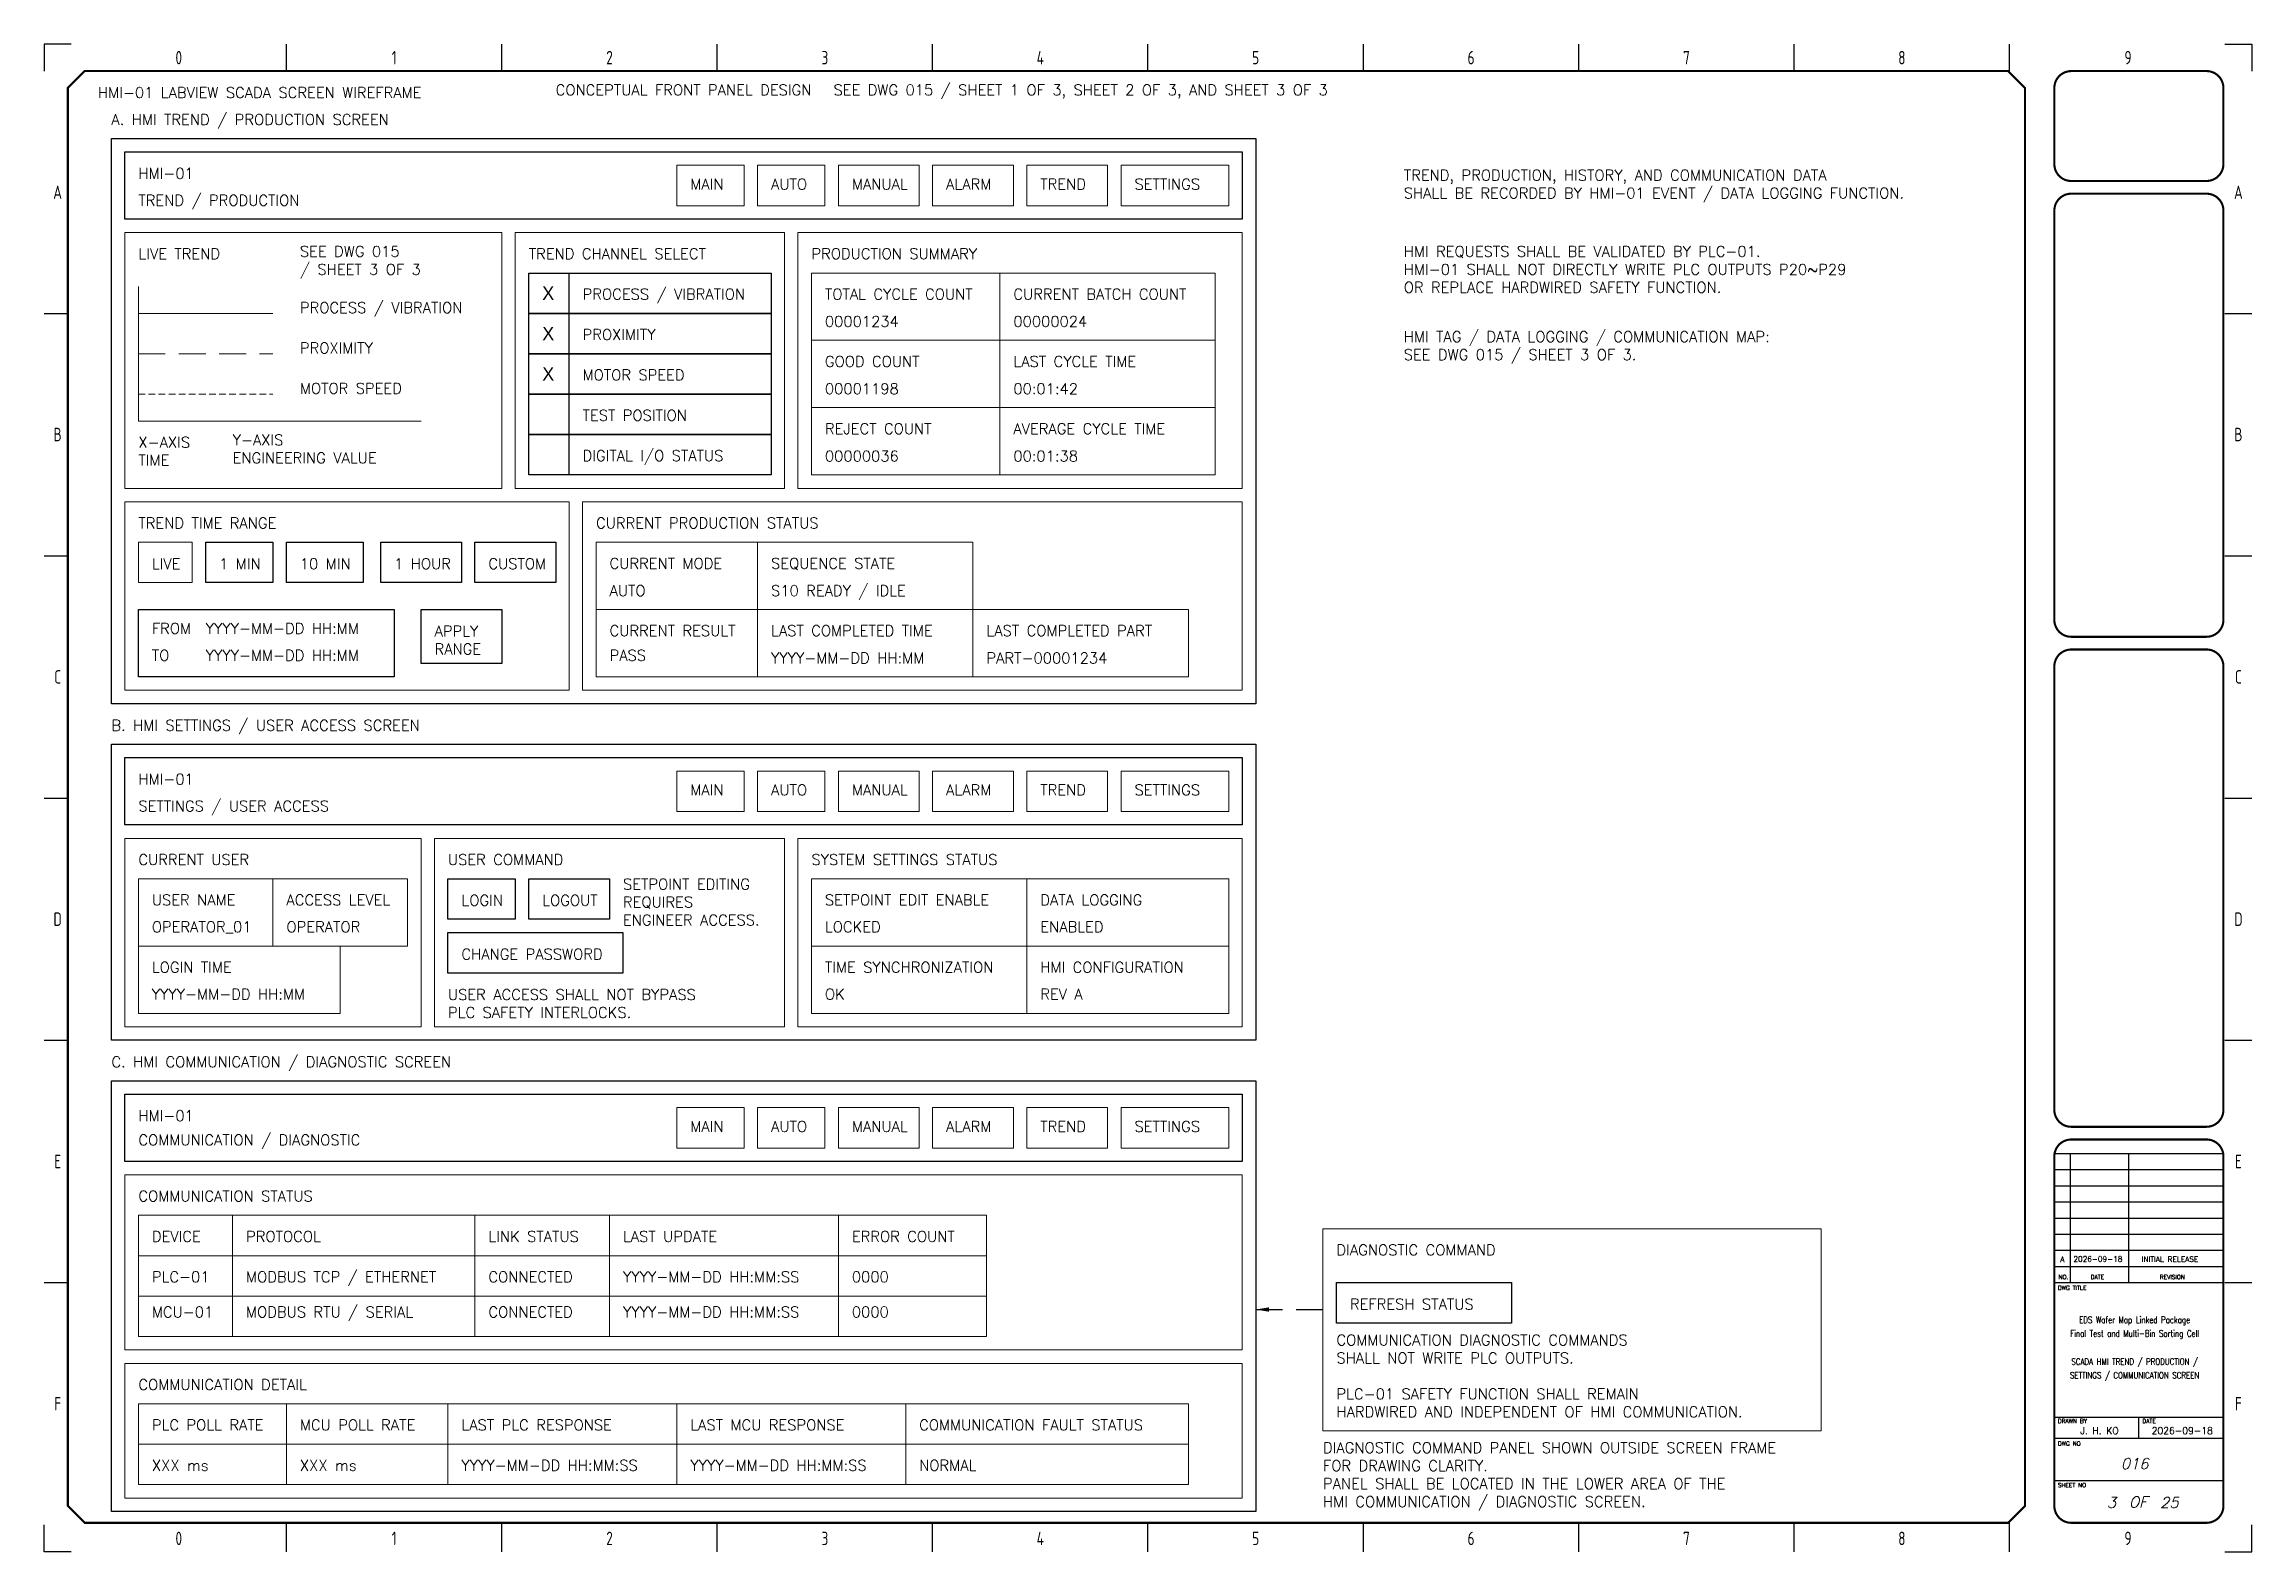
# Model space of a CAD drawing. Extents: x 5 to 415, y 5 to 285.
import ezdxf
from ezdxf.enums import TextEntityAlignment as Align

# ---------------------------------------------------------------- set-up
doc = ezdxf.new("R2010")
doc.units = 0
doc.header["$LTSCALE"] = 10
doc.linetypes.add('DASHED', pattern=[0.75, 0.5, -0.25])
doc.linetypes.add('HIDDEN2', pattern=[0.1875, 0.125, -0.0625])
for name, color, linetype, lineweight in [('HMI-ALARM', 1, 'Continuous', 25), ('HMI-COMMAND', 2, 'Continuous', 25), ('HMI-CONDITION', 3, 'Continuous', 18), ('HMI-CROSSREF', 4, 'Continuous', 18), ('HMI-DATA', 3, 'Continuous', 20), ('HMI-FRAME', 7, 'Continuous', 30), ('HMI-LOG', 84, 'Continuous', 18), ('HMI-NAV', 4, 'Continuous', 20), ('HMI-NOTE', 8, 'Continuous', 13), ('HMI-STATUS', 3, 'Continuous', 20), ('HMI-TAG', 4, 'Continuous', 18), ('HMI-TEXT', 9, 'Continuous', 18), ('HMI-WIDGET', 9, 'Continuous', 20)]:
    doc.layers.add(name, color=color, linetype=linetype, lineweight=lineweight)
for name, color, linetype in [('SYMS', 7, 'Continuous'), ('TEXT_TITLE', 7, 'Continuous'), ('TITLE', 7, 'Continuous'), ('Title blocks', 7, 'Continuous')]:
    doc.layers.add(name, color=color, linetype=linetype)
doc.styles.add('ISO8', font='ISO8.shx', dxfattribs={"width": 0.8})
doc.styles.add('ITALIC', font='ITALIC')
doc.styles.add('ROMANS', font='romans')
doc.dimstyles.get("Standard").update_dxf_attribs({"dimtxt": 0.18, "dimasz": 0.18, "dimexe": 0.18, "dimexo": 0.0625, "dimgap": 0.09, "dimtad": 0, "dimtih": 1, "dimtoh": 1, "dimdec": 4, "dimzin": 0, "dimdsep": 46, "dimtxsty": 'Standard', "dimcen": 0.09, "dimadec": 0, "dimazin": 0, "dimtfac": 1, "dimtdec": 4, "dimtofl": 0, "dimtmove": 0, "dimatfit": 3, "dimfxl": 1, "dimtolj": 1, "dimtzin": 0, "dimarcsym": 0})

# ---------------------------------------------------------------- blocks, each defined once
blk = doc.blocks.new('Title_blocks_A3')
at = {"layer": 'TITLE'}
for p, q in [((372.89, 276.86), (372.89, 259.33)), ((378.33, 79), (409.73, 79)), ((381.28, 79), (381.28, 55)), ((392.12, 79), (392.12, 55)), ((378.33, 76), (409.73, 76)), ((378.32, 73), (409.73, 73)), ((378.32, 70), (409.73, 70)), ((378.32, 67), (409.73, 67)), ((378.32, 64), (409.73, 64)), ((378.32, 61), (409.72, 61)), ((378.32, 58), (409.72, 58)), ((378.32, 55), (409.72, 55)), ((372.89, 13.53), (372.89, 37.81)), ((378.32, 30.02), (409.72, 30.02)), ((394.02, 26.1), (394.02, 30.02)), ((378.32, 26.1), (409.72, 26.1)), ((378.32, 18.24), (409.72, 18.24))]:
    blk.add_line(p, q, dxfattribs=at)
at = {"layer": 'TITLE', "const_width": 0.392}
blk.add_lwpolyline([(372.89, 13.53), (372.89, 276.86), (369.75, 280), (12.53, 280), (9.39, 276.86), (9.39, 13.53), (12.53, 10.39), (369.75, 10.39)], close=True, dxfattribs=at)
for points in [[(381.46, 280, 0.414214), (378.32, 276.86, 0.414214)], [(409.72, 276.86, 0.414214), (406.58, 280, 0.414214)], [(378.32, 262.73, 0.414214), (381.46, 259.59, 0.414214)], [(406.58, 259.59, 0.414214), (409.72, 262.73, 0.414214)], [(381.46, 257.23, 0.414214), (378.32, 254.09, 0.414214)], [(409.72, 254.09, 0.414214), (406.58, 257.23, 0.414214)], [(378.32, 178.08, 0.414214), (381.46, 174.94, 0.414214)], [(406.58, 174.94, 0.414214), (409.72, 178.08, 0.414214)], [(381.46, 172.58, 0.414214), (378.32, 169.44, 0.414214)], [(409.72, 169.44, 0.414214), (406.58, 172.58, 0.414214)], [(378.32, 87.08, 0.414214), (381.46, 83.94, 0.414214)], [(406.58, 83.94, 0.414214), (409.72, 87.08, 0.414214)], [(381.46, 81.58, 0.414214), (378.32, 78.44, 0.414214)], [(409.72, 78.44, 0.414214), (406.58, 81.58, 0.414214)], [(378.32, 13.53, 0.414214), (381.46, 10.39, 0.414214)], [(406.58, 10.39, 0.414214), (409.72, 13.53, 0.414214)]]:
    blk.add_lwpolyline(points, format="xyb", dxfattribs=at)
for points in [[(406.58, 280), (381.46, 280)], [(378.32, 276.86), (378.32, 262.73)], [(409.72, 276.86), (409.72, 262.73)], [(406.58, 259.59), (381.46, 259.59)], [(378.32, 254.09), (378.32, 178.08)], [(406.58, 257.23), (381.46, 257.23)], [(409.72, 254.09), (409.72, 178.08)], [(381.46, 174.94), (406.58, 174.94)], [(381.46, 172.58), (406.58, 172.58)], [(381.46, 83.94), (406.58, 83.94)], [(378.32, 78.44), (378.32, 13.53)], [(381.46, 81.58), (406.58, 81.58)], [(409.72, 78.44), (409.72, 13.53)], [(381.46, 10.39), (406.58, 10.39)]]:
    blk.add_lwpolyline(points, dxfattribs=at)
at = {"layer": 'TITLE', "color": 7, "const_width": 0.392}
for points in [[(378.32, 169.44), (378.32, 87.08)], [(409.72, 169.44), (409.72, 87.08)]]:
    blk.add_lwpolyline(points, dxfattribs=at)
at = {"layer": 'Title blocks', "color": 7}
for p, q in [((50, 280), (50, 285)), ((90, 280), (90, 285)), ((130, 280), (130, 285)), ((170, 280), (170, 285)), ((250, 280), (250, 285)), ((290, 280), (290, 285)), ((330, 280), (330, 285)), ((370, 280), (370, 285)), ((5, 235), (9.39, 235)), ((410, 235), (415, 235)), ((5, 190), (9.39, 190)), ((410, 190), (415, 190)), ((5, 100), (9.39, 100)), ((410, 100), (415, 100)), ((5, 55), (9.39, 55)), ((410, 55), (415, 55)), ((50, 5), (50, 10.39)), ((90, 5), (90, 10.39)), ((130, 5), (130, 10.39)), ((170, 5), (170, 10.39)), ((250, 5), (250, 10.39)), ((290, 5), (290, 10.39)), ((330, 5), (330, 10.39)), ((370, 5), (370, 10.64))]:
    blk.add_line(p, q, dxfattribs=at)
at = {"layer": 'Title blocks', "color": 2}
for p, q in [((210, 280), (210, 285)), ((5, 145), (9.39, 145)), ((410, 145), (415, 145)), ((210, 5), (210, 10.39))]:
    blk.add_line(p, q, dxfattribs=at)
at = {"layer": 'Title blocks'}
for points in [[(10, 285), (5, 285), (5, 280)], [(410, 285), (415, 285), (415, 280)], [(10, 5), (5, 5), (5, 10)], [(410, 5), (415, 5), (415, 10)]]:
    blk.add_lwpolyline(points, dxfattribs=at)
at = {"layer": 'TITLE', "color": 1, "style": 'ROMANS'}
for s, p in [('DWG TITLE', (378.97, 53.64)), ('DRAWN BY', (378.97, 28.91)), ('DATE', (394.67, 28.91)), ('DWG NO', (378.97, 24.72)), ('SHEET NO', (378.97, 17))]:
    blk.add_text(s, height=0.785, dxfattribs=at).set_placement(p)
at = {"layer": 'TITLE', "color": 1}
for s, height, style, p in [('NO.', 0.785, 'ROMANS', (380.02, 56.04)), ('DATE', 0.785, 'ROMANS', (386.32, 56.04)), ('REVISION', 0.785, 'ROMANS', (400.23, 56.04)), ('OF', 2, 'ITALIC', (393.89, 14.25))]:
    blk.add_text(s, height=height, dxfattribs=dict(at, style=style)).set_placement(p, align=Align.MIDDLE)
at = {"layer": 'TITLE', "color": 1, "style": 'ROMANS', "width": 0.8}
for tag, p in [('TITLE#1', (393.23, 44.81)), ('TITLE#2', (393.23, 42.27)), ('TITLE#3', (393.23, 39.73)), ('TITLE#4', (393.23, 37.18))]:
    blk.add_attdef(tag, text='', height=1.2, dxfattribs=at).set_placement(p, align=Align.CENTER)
at = {"layer": 'TITLE', "color": 1}
for tag, p, height, style in [('DRAWNBY', (383.14, 26.88), 1.25, 'ROMANS'), ('DATE', (396.4, 26.88), 1.25, 'ROMANS'), ('SHTS', (397.95, 13.15), 2, 'ITALIC')]:
    blk.add_attdef(tag, p, '', height=height, dxfattribs=dict(at, style=style))
at = {"layer": 'TITLE', "color": 1, "style": 'ITALIC'}
blk.add_attdef('DWG#', text='', height=2, dxfattribs=at).set_placement((393.23, 20.38), align=Align.CENTER)
blk.add_attdef('SH#', text='', height=2, dxfattribs=at).set_placement((389.77, 13.15), align=Align.RIGHT)
at = {"layer": 'TITLE', "color": 7, "flags": 9}
blk.add_attdef('WD_TB', (381.46, 10.39), '', height=1.57, dxfattribs=at)
at = {"layer": 'Title blocks', "style": 'ISO8', "width": 0.8}
for s, p in [('0', (30, 282.5)), ('1', (70, 282.5)), ('2', (110, 282.5)), ('3', (150, 282.5)), ('4', (190, 282.5)), ('5', (230, 282.5)), ('6', (270, 282.5)), ('7', (310, 282.5)), ('8', (350, 282.5)), ('9', (392, 282.5)), ('A', (7.5, 257.5)), ('A', (412.5, 257.5)), ('B', (7.5, 212.5)), ('B', (412.5, 212.5)), ('C', (7.5, 167.5)), ('C', (412.5, 167.5)), ('D', (7.5, 122.5)), ('D', (412.5, 122.5)), ('E', (7.5, 77.5)), ('E', (412.5, 77.5)), ('F', (7.5, 32.5)), ('F', (412.5, 32.5)), ('0', (30, 7.5)), ('1', (70, 7.5)), ('2', (110, 7.5)), ('3', (150, 7.5)), ('4', (190, 7.5)), ('5', (230, 7.5)), ('6', (270, 7.5)), ('7', (310, 7.5)), ('8', (350, 7.5)), ('9', (392, 7.5))]:
    blk.add_text(s, height=2.5, dxfattribs=at).set_placement(p, align=Align.MIDDLE)

msp = doc.modelspace()

# ---------------------------------------------------------------- linework, layer by layer
at = {"layer": 'HMI-COMMAND'}
msp.add_line((102.5, 205), (102.5, 242.5), dxfattribs=at)
for points in [[(95, 242.5), (140, 242.5), (140, 235), (95, 235)], [(95, 235), (140, 235), (140, 227.5), (95, 227.5)], [(95, 227.5), (140, 227.5), (140, 220), (95, 220)], [(95, 220), (140, 220), (140, 212.5), (95, 212.5)], [(95, 212.5), (140, 212.5), (140, 205), (95, 205)], [(35, 192.5), (47.5, 192.5), (47.5, 185), (35, 185)], [(50, 192.5), (64.23, 192.5), (64.23, 185), (50, 185)], [(67.5, 192.5), (82.5, 192.5), (82.5, 185), (67.5, 185)], [(85, 192.5), (100, 192.5), (100, 185), (85, 185)], [(22.5, 180), (70, 180), (70, 167.5), (22.5, 167.5)], [(75, 180), (90, 180), (90, 170), (75, 170)], [(80, 130), (92.5, 130), (92.5, 122.5), (80, 122.5)], [(95, 130), (110, 130), (110, 122.5), (95, 122.5)], [(80, 120), (112.5, 120), (112.5, 112.5), (80, 112.5)], [(245, 55), (277.5, 55), (277.5, 47.5), (245, 47.5)]]:
    msp.add_lwpolyline(points, close=True, dxfattribs=at)
at = {"layer": 'HMI-FRAME'}
for points in [[(17.5, 267.5), (230, 267.5), (230, 162.5), (17.5, 162.5)], [(20, 265), (227.5, 265), (227.5, 252.5), (20, 252.5)], [(17.5, 155), (230, 155), (230, 100), (17.5, 100)], [(20, 152.5), (227.5, 152.5), (227.5, 140), (20, 140)], [(17.5, 92.5), (230, 92.5), (230, 12.5), (17.5, 12.5)], [(20, 90), (227.5, 90), (227.5, 77.5), (20, 77.5)]]:
    msp.add_lwpolyline(points, close=True, dxfattribs=at)
at = {"layer": 'HMI-NAV'}
for points in [[(187.5, 262.5), (202.5, 262.5), (202.5, 255), (187.5, 255)], [(22.5, 192.5), (32.5, 192.5), (32.5, 185), (22.5, 185)], [(205, 150), (225, 150), (225, 142.5), (205, 142.5)]]:
    msp.add_lwpolyline(points, close=True, dxfattribs=at)
at = {"layer": 'HMI-STATUS'}
for p, q in [((22.5, 237.5), (22.5, 237.5)), ((22.5, 235), (47.5, 235)), ((22.5, 220), (22.5, 220))]:
    msp.add_line(p, q, dxfattribs=at)
at = {"layer": 'HMI-STATUS', "linetype": 'DASHED'}
msp.add_line((22.5, 227.5), (47.5, 227.5), dxfattribs=at)
at = {"layer": 'HMI-STATUS', "linetype": 'HIDDEN2'}
msp.add_line((22.5, 220), (47.5, 220), dxfattribs=at)
at = {"layer": 'HMI-WIDGET'}
for p, q in [((22.5, 240), (22.5, 215)), ((22.5, 215), (75, 215))]:
    msp.add_line(p, q, dxfattribs=at)
for points in [[(122.5, 262.5), (135, 262.5), (135, 255), (122.5, 255)], [(137.5, 262.5), (150, 262.5), (150, 255), (137.5, 255)], [(152.5, 262.5), (167.5, 262.5), (167.5, 255), (152.5, 255)], [(170, 262.5), (185, 262.5), (185, 255), (170, 255)], [(205, 262.5), (225, 262.5), (225, 255), (205, 255)], [(20, 250), (90, 250), (90, 202.5), (20, 202.5)], [(92.5, 250), (142.5, 250), (142.5, 202.5), (92.5, 202.5)], [(145, 250), (227.5, 250), (227.5, 202.5), (145, 202.5)], [(147.5, 242.5), (182.5, 242.5), (182.5, 230), (147.5, 230)], [(182.5, 242.5), (222.5, 242.5), (222.5, 230), (182.5, 230)], [(147.5, 230), (182.5, 230), (182.5, 217.5), (147.5, 217.5)], [(182.5, 230), (222.5, 230), (222.5, 217.5), (182.5, 217.5)], [(147.5, 217.5), (182.5, 217.5), (182.5, 205), (147.5, 205)], [(182.5, 217.5), (222.5, 217.5), (222.5, 205), (182.5, 205)], [(20, 200), (102.5, 200), (102.5, 165), (20, 165)], [(105, 200), (227.5, 200), (227.5, 165), (105, 165)], [(107.5, 192.5), (137.5, 192.5), (137.5, 180), (107.5, 180)], [(137.5, 192.5), (177.5, 192.5), (177.5, 180), (137.5, 180)], [(107.5, 180), (137.5, 180), (137.5, 167.5), (107.5, 167.5)], [(137.5, 180), (177.5, 180), (177.5, 167.5), (137.5, 167.5)], [(177.5, 180), (217.5, 180), (217.5, 167.5), (177.5, 167.5)], [(122.5, 150), (135, 150), (135, 142.5), (122.5, 142.5)], [(137.5, 150), (150, 150), (150, 142.5), (137.5, 142.5)], [(152.5, 150), (167.5, 150), (167.5, 142.5), (152.5, 142.5)], [(170, 150), (185, 150), (185, 142.5), (170, 142.5)], [(187.5, 150), (202.5, 150), (202.5, 142.5), (187.5, 142.5)], [(20, 137.5), (75, 137.5), (75, 102.5), (20, 102.5)], [(77.5, 137.5), (142.5, 137.5), (142.5, 102.5), (77.5, 102.5)], [(145, 137.5), (227.5, 137.5), (227.5, 102.5), (145, 102.5)], [(22.5, 130), (47.5, 130), (47.5, 117.5), (22.5, 117.5)], [(47.5, 130), (72.5, 130), (72.5, 117.5), (47.5, 117.5)], [(147.5, 130), (187.5, 130), (187.5, 117.5), (147.5, 117.5)], [(187.5, 130), (225, 130), (225, 117.5), (187.5, 117.5)], [(22.5, 117.5), (60, 117.5), (60, 105), (22.5, 105)], [(147.5, 117.5), (187.5, 117.5), (187.5, 105), (147.5, 105)], [(187.5, 117.5), (225, 117.5), (225, 105), (187.5, 105)], [(122.5, 87.5), (135, 87.5), (135, 80), (122.5, 80)], [(137.5, 87.5), (150, 87.5), (150, 80), (137.5, 80)], [(152.5, 87.5), (167.5, 87.5), (167.5, 80), (152.5, 80)], [(170, 87.5), (185, 87.5), (185, 80), (170, 80)], [(187.5, 87.5), (202.5, 87.5), (202.5, 80), (187.5, 80)], [(205, 87.5), (225, 87.5), (225, 80), (205, 80)], [(20, 75), (227.5, 75), (227.5, 42.5), (20, 42.5)], [(22.5, 67.5), (40, 67.5), (40, 45), (22.5, 45)], [(22.5, 67.5), (180, 67.5), (180, 60), (22.5, 60)], [(40, 67.5), (85, 67.5), (85, 45), (40, 45)], [(85, 67.5), (110, 67.5), (110, 45), (85, 45)], [(110, 67.5), (152.5, 67.5), (152.5, 45), (110, 45)], [(152.5, 67.5), (180, 67.5), (180, 45), (152.5, 45)], [(242.5, 65), (335, 65), (335, 27.5), (242.5, 27.5)], [(22.5, 52.5), (180, 52.5), (180, 45), (22.5, 45)], [(20, 40), (227.5, 40), (227.5, 15), (20, 15)], [(22.5, 32.5), (50, 32.5), (50, 17.5), (22.5, 17.5)], [(22.5, 32.5), (217.5, 32.5), (217.5, 25), (22.5, 25)], [(50, 32.5), (80, 32.5), (80, 17.5), (50, 17.5)], [(80, 32.5), (122.5, 32.5), (122.5, 17.5), (80, 17.5)], [(122.5, 32.5), (165, 32.5), (165, 17.5), (122.5, 17.5)], [(165, 32.5), (217.5, 32.5), (217.5, 17.5), (165, 17.5)]]:
    msp.add_lwpolyline(points, close=True, dxfattribs=at)

# ---------------------------------------------------------------- block references
at = {"layer": 'SYMS'}
ref = msp.add_blockref('Title_blocks_A3', (0, 0), dxfattribs=at)
ref.add_attrib('TITLE#1', 'EDS Wafer Map Linked Package', dxfattribs={"layer": 'TITLE', "color": 1, "height": 1.2, "style": 'ROMANS', "width": 0.8}).set_placement((393.23, 47.5), align=Align.CENTER)
ref.add_attrib('DATE', '2026-09-18', (396.4, 26.88), dxfattribs={"layer": 'TITLE', "color": 1, "height": 1.25, "style": 'ROMANS'})
ref.add_attrib('DRAWNBY', 'J. H. KO', (383.14, 26.88), dxfattribs={"layer": 'TITLE', "color": 1, "height": 1.25, "style": 'ROMANS'})
ref.add_attrib('SH#', '3', dxfattribs={"layer": 'TITLE', "color": 1, "height": 2, "style": 'ITALIC'}).set_placement((389.77, 13.15), align=Align.RIGHT)
ref.add_attrib('TITLE#2', 'Final Test and Multi-Bin Sorting Cell', dxfattribs={"layer": 'TITLE', "color": 1, "height": 1.2, "style": 'ROMANS', "width": 0.8}).set_placement((393.23, 44.96), align=Align.CENTER)
ref.add_attrib('TITLE#3', 'SCADA HMI TREND / PRODUCTION /', dxfattribs={"layer": 'TITLE', "color": 1, "height": 1.2, "style": 'ROMANS', "width": 0.8}).set_placement((393.23, 39.73), align=Align.CENTER)
ref.add_attrib('TITLE#4', 'SETTINGS / COMMUNICATION SCREEN', dxfattribs={"layer": 'TITLE', "color": 1, "height": 1.2, "style": 'ROMANS', "width": 0.8}).set_placement((393.23, 37.18), align=Align.CENTER)
ref.add_attrib('DWG#', '016', dxfattribs={"layer": 'TITLE', "color": 1, "height": 2, "style": 'ITALIC'}).set_placement((393.23, 20.38), align=Align.CENTER)
ref.add_attrib('SHTS', '25', (397.95, 13.15), dxfattribs={"layer": 'TITLE', "color": 1, "height": 2, "style": 'ITALIC'})

# ---------------------------------------------------------------- texts
at = {"layer": 'HMI-ALARM', "char_height": 2, "attachment_point": 1, "style": 'ROMANS'}
for s, insert, width in [('HMI REQUESTS SHALL BE VALIDATED BY PLC-01.^JHMI-01 SHALL NOT DIRECTLY WRITE PLC OUTPUTS P20~P29^JOR REPLACE HARDWIRED SAFETY FUNCTION.', (257.5, 247.5), 103.6), ('USER ACCESS SHALL NOT BYPASS\\PPLC SAFETY INTERLOCKS.', (80, 109.5), 104.3), ('PLC-01 SAFETY FUNCTION SHALL REMAIN^JHARDWIRED AND INDEPENDENT OF HMI COMMUNICATION.', (245, 35.33), 93.8)]:
    msp.add_mtext(s, dxfattribs=dict(at, insert=insert, width=width))
at = {"layer": 'HMI-COMMAND', "char_height": 2, "attachment_point": 1}
for s, insert, width in [('{\\Fromans|c0;1 MIN}', (37.5, 189.5), 9.0442), ('{\\Fromans|c0;10 MIN}', (52.5, 189.5), 11.7325), ('{\\Fromans|c0;1 HOUR}', (70, 189.5), 11.9245), ('{\\Fromans|c0;CUSTOM}', (87.5, 189.5), 7.7), ('{\\Fromans|c129;APPLY\\PRANGE}', (77.5, 177), 7.7), ('{\\Fromans|c129;LOGIN}', (82.5, 127), 7.7), ('{\\Fromans|c129;LOGOUT}', (97.5, 127), 7.7), ('{\\Fromans|c129;CHANGE PASSWORD}', (82.5, 117), 31.585), ('{\\Fromans|c129;REFRESH STATUS}', (247.5, 52), 31.585)]:
    msp.add_mtext(s, dxfattribs=dict(at, insert=insert, width=width))
at = {"layer": 'HMI-CONDITION', "char_height": 2, "attachment_point": 1, "style": 'ROMANS'}
for s, insert, width in [('SETPOINT EDITING\\PREQUIRES\\PENGINEER ACCESS.', (112.5, 130), 82.6), ('COMMUNICATION DIAGNOSTIC COMMANDS^JSHALL NOT WRITE PLC OUTPUTS.', (245, 45.33), 65.8)]:
    msp.add_mtext(s, dxfattribs=dict(at, insert=insert, width=width))
at = {"layer": 'HMI-CROSSREF', "char_height": 2, "attachment_point": 1, "style": 'ROMANS'}
for s, insert, width in [('CONCEPTUAL FRONT PANEL DESIGN   SEE DWG 015 / SHEET 1 OF 3, SHEET 2 OF 3, AND SHEET 3 OF 3', (100, 277.5), 179.0403), ('HMI TAG / DATA LOGGING / COMMUNICATION MAP:^JSEE DWG 015 / SHEET 3 OF 3.', (257.5, 231.67), 85.4)]:
    msp.add_mtext(s, dxfattribs=dict(at, insert=insert, width=width))
at = {"layer": 'HMI-CROSSREF', "insert": (52.5, 247.5), "char_height": 2, "width": 53.55, "attachment_point": 1}
msp.add_mtext('{\\Fromans|c0;SEE DWG 015\\Fromans|c129;\\P\\Fromans|c0;/ SHEET 3 OF 3}', dxfattribs=at)
at = {"layer": 'HMI-DATA', "char_height": 2, "attachment_point": 1}
for s, insert, width in [('{\\Fromans|c0;00001234}', (150, 234.5), 14), ('{\\Fromans|c0;00000024}', (185, 234.5), 14), ('{\\Fromans|c0;00001198}', (150, 222), 14), ('{\\Fromans|c0;00:01:42}', (185, 222), 14), ('{\\Fromans|c0;00000036}', (150, 209.5), 14), ('{\\Fromans|c0;00:01:38}', (185, 209.5), 14), ('{\\Fromans|c0;YYYY-MM-DD HH:MM}', (140, 172), 33.0245), ('{\\Fromans|c0;PART-00001234}', (180, 172), 33.0245)]:
    msp.add_mtext(s, dxfattribs=dict(at, insert=insert, width=width))
at = {"layer": 'HMI-DATA', "char_height": 2, "attachment_point": 1, "style": 'ROMANS'}
for s, insert, width in [('YYYY-MM-DD HH:MM', (35, 177.5), 38.0853), ('YYYY-MM-DD HH:MM', (35, 172.5), 35.4175), ('OPERATOR_01', (25, 122.07), 38.865), ('LOCKED', (150, 122.07), 38.865), ('ENABLED', (190, 122.07), 38.865), ('YYYY-MM-DD HH:MM', (25, 109.57), 38.865), ('OK', (150, 109.57), 38.865), ('REV A', (190, 109.57), 38.865), ('MODBUS TCP / ETHERNET', (42.5, 57.07), 43.2889), ('YYYY-MM-DD HH:MM:SS', (112.5, 57.07), 38.865), ('0000', (155, 57.07), 38.865), ('MODBUS RTU / SERIAL', (42.5, 50.55), 43.2889), ('YYYY-MM-DD HH:MM:SS', (112.5, 50.55), 38.865), ('0000', (155, 50.55), 38.865), ('XXX ms', (25, 22.07), 38.865), ('XXX ms', (52.5, 22.07), 43.2889), ('YYYY-MM-DD HH:MM:SS', (82.5, 22.07), 38.865), ('YYYY-MM-DD HH:MM:SS', (125, 22.07), 38.865)]:
    msp.add_mtext(s, dxfattribs=dict(at, insert=insert, width=width))
at = {"layer": 'HMI-LOG', "insert": (257.5, 261.67), "char_height": 2, "width": 117.25, "attachment_point": 1, "style": 'ROMANS'}
msp.add_mtext('TREND, PRODUCTION, HISTORY, AND COMMUNICATION DATA^JSHALL BE RECORDED BY HMI-01 EVENT / DATA LOGGING FUNCTION.', dxfattribs=at)
at = {"layer": 'HMI-NAV', "char_height": 2, "attachment_point": 1, "style": 'ROMANS'}
for s, insert, width in [('MAIN', (125, 260), 7), ('AUTO', (140, 260), 7.7), ('MANUAL', (155, 260), 11.9), ('ALARM', (172.5, 260), 9.8), ('TREND', (190, 260), 9.8), ('SETTINGS', (207.5, 260), 15.4), ('MAIN', (125, 147.5), 7), ('AUTO', (140, 147.5), 7.7), ('MANUAL', (155, 147.5), 11.9), ('ALARM', (172.5, 147.5), 9.8), ('TREND', (190, 147.5), 9.8), ('SETTINGS', (207.5, 147.5), 15.4), ('OPERATOR', (50, 122.07), 38.865), ('MAIN', (125, 85), 7), ('AUTO', (140, 85), 7.7), ('MANUAL', (155, 85), 11.9), ('ALARM', (172.5, 85), 9.8), ('TREND', (190, 85), 9.8), ('SETTINGS', (207.5, 85), 15.4)]:
    msp.add_mtext(s, dxfattribs=dict(at, insert=insert, width=width))
at = {"layer": 'HMI-NAV', "insert": (25, 189.5), "char_height": 2, "width": 7.7, "attachment_point": 1}
msp.add_mtext('{\\Fromans|c0;LIVE}', dxfattribs=at)
at = {"layer": 'HMI-NOTE', "insert": (242.5, 25.33), "char_height": 2, "width": 109.9, "attachment_point": 1}
msp.add_mtext('{\\Fromans|c0;DIAGNOSTIC COMMAND PANEL SHOWN OUTSIDE SCREEN FRAME^JFOR DRAWING CLARITY.^JPANEL SHALL BE LOCATED IN THE LOWER AREA OF THE^JHMI COMMUNICATION / DIAGNOSTIC SCREEN.}', dxfattribs=at)
at = {"layer": 'HMI-STATUS', "char_height": 2.5, "attachment_point": 1}
for insert in [(97.5, 240), (97.5, 232.5), (97.5, 225)]:
    msp.add_mtext_dynamic_manual_height_columns('X', width=5, gutter_width=12.5, heights=[0], dxfattribs=dict(at, insert=insert))
at = {"layer": 'HMI-STATUS', "char_height": 2, "attachment_point": 1}
for s, insert, width in [('{\\Fromans|c0;AUTO}', (110, 184.5), 14), ('{\\Fromans|c0;S10 READY / IDLE}', (140, 184.5), 32.596), ('{\\Fromans|c0;PASS}', (110, 172.5), 36.9351)]:
    msp.add_mtext(s, dxfattribs=dict(at, insert=insert, width=width))
at = {"layer": 'HMI-STATUS', "char_height": 2, "width": 38.865, "attachment_point": 1, "style": 'ROMANS'}
for s, insert in [('CONNECTED', (87.5, 57.07)), ('CONNECTED', (87.5, 50.55)), ('NORMAL', (167.5, 22.07))]:
    msp.add_mtext(s, dxfattribs=dict(at, insert=insert))
at = {"layer": 'HMI-TAG', "char_height": 2, "attachment_point": 1, "style": 'ROMANS'}
for s, insert, width in [('HMI-01', (22.5, 262), 10.15), ('HMI-01', (22.5, 149.5), 10.15), ('HMI-01', (22.5, 87), 10.15), ('PLC-01', (25, 57.07), 38.865), ('MCU-01', (25, 50.55), 38.865)]:
    msp.add_mtext(s, dxfattribs=dict(at, insert=insert, width=width))
at = {"layer": 'HMI-TEXT', "char_height": 2, "attachment_point": 1, "style": 'ROMANS'}
for s, insert, width in [('HMI-01 LABVIEW SCADA SCREEN WIREFRAME', (15, 277), 75.95), ('TREND / PRODUCTION', (22.5, 257), 38.865), ('LIVE TREND', (22.5, 247.07), 38.865), ('TREND CHANNEL SELECT', (95, 247.07), 38.865), ('PRODUCTION SUMMARY', (147.5, 247.07), 38.865), ('PROCESS / VIBRATION', (105, 239.57), 46.2228), ('TOTAL CYCLE COUNT', (150, 239.57), 38.865), ('CURRENT BATCH COUNT', (185, 239.57), 38.865), ('PROCESS / VIBRATION', (52.5, 237.07), 46.2228), ('PROXIMITY', (105, 232.07), 38.865), ('PROXIMITY', (52.5, 229.57), 38.865), ('GOOD COUNT', (150, 227.07), 38.865), ('LAST CYCLE TIME', (185, 227.07), 38.865), ('MOTOR SPEED', (52.5, 222.07), 38.865), ('MOTOR SPEED', (105, 224.57), 38.865), ('TEST POSITION', (105, 217.07), 38.865), ('REJECT COUNT', (150, 214.57), 38.865), ('AVERAGE CYCLE TIME', (185, 214.57), 38.865), ('X-AXIS^JTIME', (22.5, 212.07), 38.865), ('Y-AXIS^JENGINEERING VALUE', (40, 212.5), 38.865), ('DIGITAL I/O STATUS', (105, 209.57), 38.865), ('TREND TIME RANGE', (22.5, 197.07), 38.865), ('CURRENT PRODUCTION STATUS', (107.5, 197.07), 47.8531), ('CURRENT MODE', (110, 189.57), 38.865), ('SEQUENCE STATE', (140, 189.57), 38.865), ('FROM', (25, 177.5), 20.3), ('CURRENT RESULT', (110, 177.07), 38.865), ('LAST COMPLETED TIME', (140, 177.07), 38.865), ('LAST COMPLETED PART', (180, 177.07), 38.865), ('TO', (25, 172.5), 20.3), ('SETTINGS / USER ACCESS', (22.5, 144.5), 47.9076), ('CURRENT USER', (22.5, 134.57), 38.865), ('USER COMMAND', (80, 134.57), 38.865), ('SYSTEM SETTINGS STATUS', (147.5, 134.57), 38.865), ('USER NAME', (25, 127.07), 38.865), ('ACCESS LEVEL', (50, 127.07), 38.865), ('SETPOINT EDIT ENABLE', (150, 127.07), 38.865), ('DATA LOGGING', (190, 127.07), 38.865), ('LOGIN TIME', (25, 114.57), 38.865), ('TIME SYNCHRONIZATION', (150, 114.57), 38.865), ('HMI CONFIGURATION', (190, 114.57), 38.865), ('COMMUNICATION / DIAGNOSTIC', (22.5, 82.5), 47.9076), ('COMMUNICATION STATUS', (22.5, 72.07), 38.865), ('DEVICE', (25, 64.57), 38.865), ('PROTOCOL', (42.5, 64.57), 38.865), ('LINK STATUS', (87.5, 64.57), 38.865), ('LAST UPDATE', (112.5, 64.57), 38.865), ('ERROR COUNT', (155, 64.57), 38.865), ('DIAGNOSTIC COMMAND', (245, 62.07), 38.865), ('COMMUNICATION DETAIL', (22.5, 37.07), 38.865), ('PLC POLL RATE', (25, 29.57), 38.865), ('MCU POLL RATE', (52.5, 29.57), 38.865), ('LAST PLC RESPONSE', (82.5, 29.57), 38.865), ('LAST MCU RESPONSE', (125, 29.57), 38.865), ('COMMUNICATION FAULT STATUS', (167.5, 29.57), 47.8039)]:
    msp.add_mtext(s, dxfattribs=dict(at, insert=insert, width=width))
at = {"layer": 'HMI-TEXT', "char_height": 2, "attachment_point": 1}
for s, insert, width in [('{\\Fromans|c129;A. \\Fromans|c0;HMI TREND / PRODUCTION SCREEN}', (17.5, 272), 61.8179), ('{\\Fromans|c129;B. HMI SETTINGS / USER ACCESS SCREEN}', (17.5, 159.5), 71.1498), ('{\\Fromans|c129;C. HMI COMMUNICATION / DIAGNOSTIC SCREEN}', (17.5, 97), 79.0019)]:
    msp.add_mtext(s, dxfattribs=dict(at, insert=insert, width=width))
at = {"layer": 'TEXT_TITLE', "char_height": 1, "attachment_point": 1}
for s, width, heights, insert in [('{\\Fromans|c0;A}', 0.7655, [0], (379.44, 59.82)), ('{\\Fromans|c129;2026-09-18}', 0.7655, [0], (381.87, 59.89)), ('{\\Fromans|c129;INITIAL RELEASE}', 12.6659, [1.71], (394.52, 59.86))]:
    msp.add_mtext_dynamic_manual_height_columns(s, width=width, gutter_width=12.5, heights=heights, dxfattribs=dict(at, insert=insert))

# ---------------------------------------------------------------- leaders
at = {"layer": 'HMI-CROSSREF', "linetype": 'DASHED'}
msp.add_leader([(230, 50), (242.5, 50)], dimstyle='Standard', override={"dimtxt": 2.5, "dimasz": 2.5, "dimexe": 1.25, "dimexo": 0.625, "dimgap": 0.625, "dimtad": 1, "dimtih": 0, "dimtoh": 0, "dimdec": 2, "dimzin": 8, "dimdsep": 44, "dimcen": 2.5, "dimtdec": 2, "dimtofl": 1, "dimtolj": 0, "dimtzin": 8}, dxfattribs=at)

doc.saveas('drawing.dxf')
